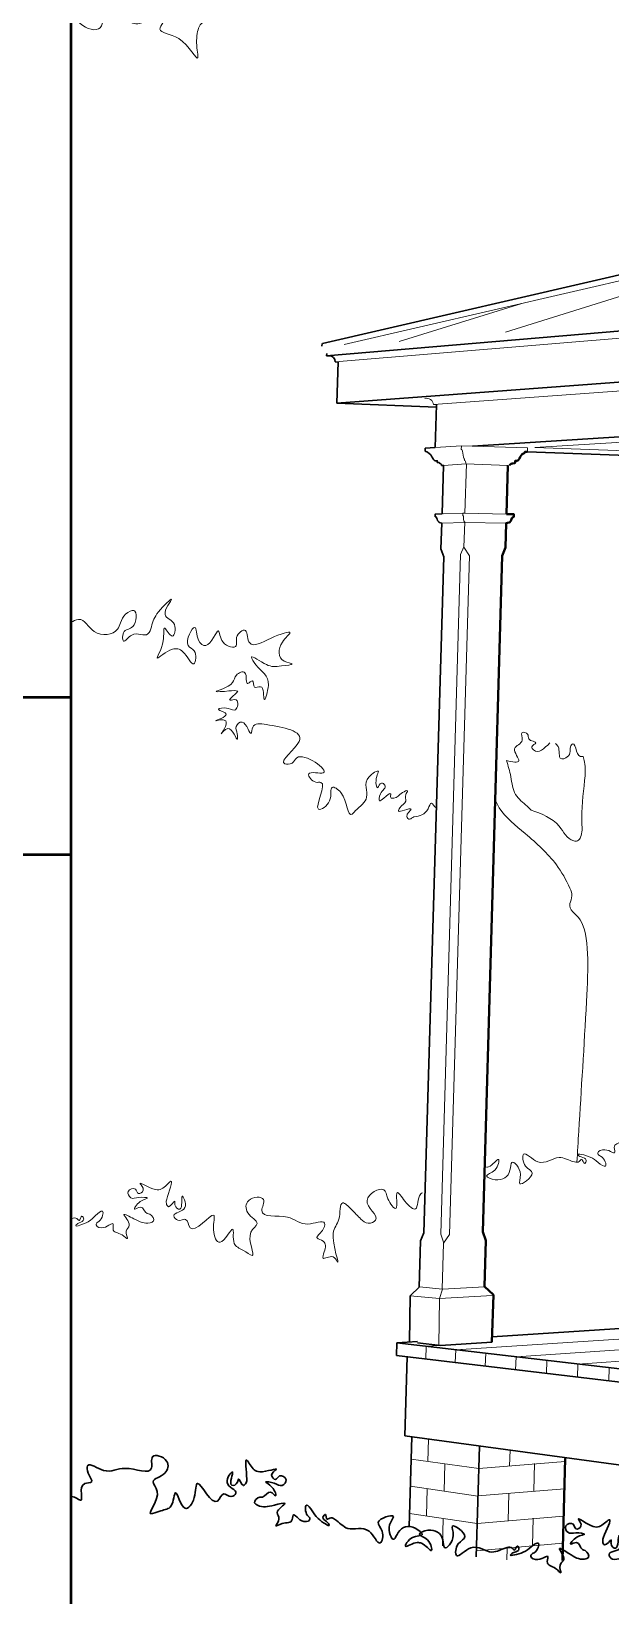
# Model space of a CAD drawing. Header units: inches. Extents: x -54 to 15382, y 469 to 41738.
# Drawn here: x 923.9 to 1100.9, y 11092.2 to 11569.8 of the extents above; entities that cross this region are included whole.
import ezdxf

# ---------------------------------------------------------------- set-up
doc = ezdxf.new("R2010")
doc.units = ezdxf.units.IN
doc.header["$MEASUREMENT"] = 0
for name, color, linetype, lineweight in [('1', 7, 'Continuous', 9), ('2', 7, 'Continuous', 18), ('3', 7, 'Continuous', 30), ('4', 7, 'Continuous', 40), ('5', 7, 'Continuous', 50)]:
    doc.layers.add(name, color=color, linetype=linetype, lineweight=lineweight)

msp = doc.modelspace()

# ---------------------------------------------------------------- linework, layer by layer
at = {"layer": '1'}
for p, q in [((1019.4856013, 11474.1941283), (1328.8398266, 11545.6997609)), ((1016.7430543, 11468.8570606), (1684.3814332, 11524.4246554)), ((1068.7461948, 11477.9269349), (1162.7676162, 11507.3130265)), ((1046.7599197, 11455.8255844), (1684.1069081, 11502.344588)), ((1073.7017759, 11486.7259172), (1036.2367452, 11475.1209661)), ((1207.6119394, 11450.8669762), (1077.6438082, 11442.6748186)), ((1212.129985, 11437.8081279), (1077.6438082, 11442.6748186)), ((1055.9647594, 11412.3637005), (1055.0204165, 11409.9963546)), ((1055.0204165, 11409.9963546), (1048.9615308, 11202.5486212)), ((1048.9615308, 11202.5486212), (1049.873193, 11199.7876704)), ((1042.5133448, 11186.4616622), (1049.5298095, 11185.7152298)), ((1049.5298095, 11185.7152298), (1062.368447, 11186.4616622)), ((1127.1780863, 11172.0936181), (1053.5312539, 11167.2491919)), ((1205.7123953, 11174.0644262), (1071.948257, 11165.098083)), ((1044.3722233, 11164.4036169), (1044.4867958, 11168.305586)), ((1053.4175901, 11163.3237238), (1053.5312539, 11167.2491919)), ((1206.22696, 11170.7805034), (1090.8160951, 11162.8943166)), ((1062.5716923, 11162.2308493), (1062.6844171, 11166.180101)), ((1071.8365023, 11161.1247577), (1071.948257, 11165.098083)), ((1081.2140407, 11160.0052079), (1081.3247934, 11164.0029021)), ((1090.7063775, 11158.8719527), (1090.8160951, 11162.8943166)), ((1100.3156337, 11157.7247389), (1100.4242823, 11161.7720789)), ((1045.0565116, 11133.1641787), (1045.2549974, 11139.9405245)), ((1039.9393798, 11133.8803588), (1060.568554, 11130.9931548)), ((1049.9655359, 11124.0836845), (1050.2084545, 11132.4431266)), ((1039.6942828, 11125.5779562), (1060.3259353, 11122.5764438)), ((1044.5682934, 11116.4963073), (1044.8124936, 11124.833354)), ((1039.4490033, 11117.2693738), (1060.0831342, 11114.1534037)), ((1049.4791523, 11107.3459995), (1049.7224352, 11115.7179778))]:
    msp.add_line(p, q, dxfattribs=at)
for points in [[(1056.6566941, 11437.7231237), (1049.8988641, 11437.2302671)], [(1056.6566941, 11437.7231237), (1069.4837103, 11437.2208075)], [(1055.6619226, 11422.6442322), (1049.6580881, 11422.4559461)], [(1056.3458857, 11422.6296972), (1069.0588875, 11422.3595325)], [(1039.6769016, 11183.6998622), (1048.6340906, 11182.8787866), (1064.7470713, 11183.7942524)]]:
    msp.add_lwpolyline(points, dxfattribs=at)
at = {"layer": '1', "ltscale": 0.1}
for points, knots in [([(936.0000785, 11574.9629194), (936.683327, 11574.682256), (939.240095, 11570.8323312), (945.1283258, 11569.280859), (946.1239472, 11574.4360814), (948.3049307, 11579.8194325), (952.9560074, 11575.8696534), (953.9085626, 11571.2829333), (961.4068793, 11572.9816159), (955.8602887, 11580.0081578), (963.3700192, 11581.180677), (967.3426234, 11575.3756822), (960.8637227, 11569.2789269), (970.4414083, 11569.0617239), (975.8159857, 11558.2294825), (973.9993838, 11566.5042822), (975.2857907, 11573.0184379), (977.7161869, 11572.5777094), (981.5006403, 11574.1292773), (982.002996, 11579.226255), (974.9509693, 11580.5743304), (980.1216649, 11590.3426604), (981.7535076, 11588.2421187), (982.5134565, 11593.5029815), (981.9606905, 11596.409799), (977.2317182, 11598.1571051), (982.101136, 11603.0896984), (985.1384493, 11603.6472959), (987.8515601, 11604.2765207)], [16.3539142873, 16.3539142873, 16.3539142873, 16.3539142873, 17.2922288519, 18.910791124, 19.7090611193, 21.0658592136, 22.1629763831, 23.240558747, 24.3049187407, 25.9234810128, 26.882882146, 28.5657830612, 29.8474422142, 31.5049073951, 33.6501935466, 34.8401841958, 36.0653545554, 38.0170843355, 38.8585347931, 40.1889847853, 41.2057132416, 43.200501066, 45.2339579787, 46.3565929119, 47.5285977809, 49.3411375374, 50.6555251702, 51.36606866, 51.36606866, 51.36606866, 51.36606866]), ([(952.7159711, 11391.8091269), (953.7093078, 11392.4720552), (956.3783109, 11394.459742), (956.0608906, 11387.0788839), (951.6092634, 11387.311052), (951.7277783, 11382.0032537), (955.0243662, 11387.3201148), (959.5603645, 11384.2240706), (960.8950017, 11389.1535064), (961.8664124, 11392.1421511), (969.2221789, 11399.004103), (962.6050033, 11390.8578195), (968.7105013, 11389.9760484), (967.3632793, 11383.0268841), (963.9064107, 11389.6878505), (964.9784681, 11382.5238079), (960.3810532, 11376.1457823), (966.4944122, 11381.8533323), (970.8887074, 11380.9103301), (973.7950667, 11373.9948086), (974.7135305, 11380.9803083), (969.96408, 11382.1100724), (974.5883012, 11390.8639859), (974.1610304, 11383.9277962), (978.3123283, 11380.4612296), (981.3618716, 11389.710512), (981.5112215, 11382.3059369), (987.5084498, 11381.0069461), (985.7948906, 11385.1120046), (989.5817783, 11388.0744176), (989.8570482, 11384.8565163), (991.0236112, 11381.1536869), (996.2840064, 11384.5232274), (1005.011613, 11387.5082247), (999.3552122, 11382.850417), (998.9571699, 11377.4245948), (1005.2367914, 11376.5531482), (998.9986674, 11375.9259189), (996.3239881, 11375.4591707), (989.8610942, 11380.4162518), (993.6326314, 11374.2487612), (997.7771411, 11372.91868), (994.4117872, 11362.7409129), (995.2752955, 11370.9855002), (991.477276, 11368.5709408), (992.039455, 11372.5818841), (989.001739, 11369.0595031), (990.3602384, 11375.332539), (985.904256, 11373.433551), (986.004054, 11369.7311022), (977.6262998, 11367.8770337), (983.5589335, 11368.2908799), (986.4644967, 11368.5777057), (987.0546324, 11368.2912734)], [251.4287701938, 251.4287701938, 251.4287701938, 251.4287701938, 252.008066113, 253.0248951511, 253.7278625172, 254.2582330026, 254.9118850768, 255.9354210116, 256.4406939394, 257.4731046293, 258.6206039306, 259.661083317, 260.5330070238, 261.2656305091, 261.9387646461, 262.741692293, 263.8885288744, 264.9893649272, 265.6703591121, 266.702769802, 267.5141743393, 268.0225888584, 269.2439046918, 270.0784044645, 270.6633086684, 271.8746237944, 272.6436980688, 273.502947463, 274.0301729876, 274.7368178373, 275.1490012838, 275.5742099146, 276.9682411444, 278.1912241002, 278.9405510929, 280.1555510459, 280.6784727053, 281.3626300741, 282.3149687606, 283.3612772088, 283.9060725567, 285.4179792133, 286.3454699979, 287.1690387491, 287.544674978, 287.9689713662, 288.3049506232, 289.0163035825, 289.5717128241, 290.1102201338, 291.2824177102, 292.0813967575, 292.5584678907, 292.5584678907, 292.5584678907, 292.5584678907]), ([(936.0000785, 11389.2742556), (936.7549484, 11389.7152997), (939.9744217, 11391.364732), (942.3662905, 11384.7284001), (950.0089188, 11385.4736347), (951.0992705, 11389.4179187), (952.0378079, 11391.0481324), (952.7159711, 11391.8091269)], [232.6089439788, 232.6089439788, 232.6089439788, 232.6089439788, 233.0605974675, 234.3225378024, 235.7895321548, 236.2341277543, 236.8200988278, 236.8200988278, 236.8200988278, 236.8200988278]), ([(987.0546324, 11368.2912734), (985.8471756, 11366.9974761), (983.0019609, 11364.8892385), (987.5726645, 11366.4471968), (986.6814355, 11361.5504194), (984.1554842, 11363.5657784), (979.1258445, 11362.895179), (986.1718523, 11361.300626), (977.4384627, 11358.4595808), (985.8954923, 11360.8185138), (980.3750938, 11353.0252566), (984.7463616, 11359.3337636), (987.096131, 11351.7328179), (986.8991774, 11355.7471442), (985.8881638, 11357.4648544), (989.2363925, 11360.510358), (991.0955131, 11353.3632221), (991.3799936, 11358.8768768), (998.2725514, 11357.6590704), (1011.8961272, 11355.5580191), (998.0474473, 11345.9800051), (1003.9522972, 11345.8973935), (1005.5119637, 11351.0787895), (1018.7078023, 11341.3483813), (1006.7304862, 11344.5365732), (1010.1289605, 11340.0839801), (1015.0703706, 11341.3533616), (1008.3117831, 11329.4912041), (1016.3700421, 11334.3722152), (1014.6418239, 11340.1658428), (1020.6205378, 11336.7563424), (1020.2908554, 11328.8785107), (1023.8931853, 11332.925749), (1027.9507238, 11335.7099363), (1024.4884394, 11341.3264533), (1030.7532069, 11344.7901563), (1028.8421253, 11341.8147117), (1029.3841907, 11337.1712783), (1030.553235, 11340.8586302), (1032.8426049, 11339.04502), (1030.3261303, 11337.6751699), (1029.8671399, 11334.1028867), (1031.7414839, 11335.8734808), (1034.1375203, 11337.8803434), (1033.3858019, 11335.5912474), (1035.7019196, 11335.5654671), (1036.2211395, 11337.0514595), (1039.3942755, 11338.3792732), (1037.8071324, 11336.4337867), (1038.8214024, 11334.3355835), (1036.7505622, 11333.4335389), (1035.6366438, 11331.2178216), (1037.957534, 11332.1256257), (1041.2227905, 11332.8634615), (1037.6499477, 11330.4604466), (1039.6658068, 11328.7067935), (1040.2392264, 11329.8996444), (1040.8364641, 11329.9241852), (1040.8667863, 11329.923787)], [297.0392320277, 297.0392320277, 297.0392320277, 297.0392320277, 297.8220680232, 298.2028501936, 298.8220510975, 299.2857964898, 299.9010559093, 300.4745670001, 301.256930883, 301.8808287005, 302.7548425191, 303.2860723685, 304.1955519088, 304.5329762445, 304.9935632887, 305.4614866518, 306.3666761703, 306.766165694, 307.6383814145, 309.9708791884, 311.6366870913, 312.0965183599, 312.5458975525, 314.4661103298, 315.3857728671, 316.0698996766, 316.382000867, 318.0739878603, 318.9513441662, 319.8136784755, 320.4473246964, 321.9778550755, 322.2644809832, 323.3899044962, 324.6594445764, 325.3656489544, 325.7074921609, 326.4065237102, 326.7753024869, 327.0220755971, 327.6392398855, 328.0820473389, 328.4017384678, 328.9041367705, 329.123967942, 329.3139180547, 329.9666932936, 330.3020855487, 330.56518888, 330.9664082357, 331.5429520348, 331.7489818593, 332.1262947659, 332.5607272942, 333.116067859, 333.3641606208, 333.6718454725, 333.6881655885, 333.6881655885, 333.6881655885, 333.6881655885]), ([(1197.0524734, 11227.592167), (1196.8647549, 11227.6772628), (1195.24178, 11228.684118), (1195.3147159, 11234.2714631), (1191.4395063, 11230.0619547), (1188.5966388, 11224.2409934), (1189.4947758, 11234.1659922), (1185.9239726, 11228.4960265), (1186.1071402, 11223.736899), (1176.2622021, 11227.9333589), (1184.3770717, 11234.0153206), (1179.3635236, 11235.661821), (1177.0729022, 11233.1666232), (1175.4199778, 11230.9536862), (1171.5597328, 11226.3145341), (1171.5049875, 11233.954296), (1166.8996814, 11236.6045198), (1170.2795754, 11249.1875624), (1167.2603719, 11245.953743), (1163.9947027, 11245.4231609), (1165.7542577, 11241.9220103), (1166.5195158, 11239.1789398), (1162.4280826, 11238.0908734), (1165.7130693, 11236.2750891), (1167.334422, 11232.3141526), (1159.5958635, 11234.8390256), (1156.3693705, 11229.4048227), (1145.3886166, 11230.5414291), (1150.1911433, 11223.6510585), (1143.1243138, 11223.5270459), (1142.4862961, 11228.8051951), (1147.500088, 11231.7464109), (1141.395379, 11234.5068259), (1145.3038426, 11243.6528965), (1140.6227956, 11239.1118959), (1137.2964224, 11237.7508061), (1139.6902072, 11229.5801107), (1133.6694406, 11239.1558716), (1131.71654, 11232.2702964), (1131.1790684, 11229.62518), (1124.7717738, 11234.9653734), (1123.8466849, 11228.9527335), (1122.9207738, 11229.7611627), (1123.4531037, 11228.1300998), (1125.9697781, 11227.4310194), (1124.564409, 11224.6954103), (1123.9772677, 11226.5379055), (1121.6754606, 11223.1299211), (1121.0868289, 11223.7787966), (1118.8809372, 11223.9499897), (1118.7852743, 11222.7691704), (1119.448394, 11220.5650911), (1118.6564117, 11219.4816431), (1116.5887582, 11218.9486536), (1116.1995112, 11219.5635837), (1113.4696609, 11217.7628608), (1113.2220729, 11218.2321008), (1110.3624848, 11219.7044334), (1110.3426303, 11216.8341094), (1106.9266133, 11217.6804445), (1108.2410903, 11220.8196754), (1110.5268997, 11219.9893798), (1114.6784103, 11220.7708383), (1110.7225593, 11221.0642679), (1108.0739831, 11224.6129478), (1111.7568842, 11222.2550731), (1112.0321325, 11225.4099288), (1114.0682079, 11225.6729781), (1115.2090577, 11227.953589), (1111.7643548, 11228.6217682), (1109.8050862, 11227.3699975), (1104.0670944, 11223.612007), (1108.2210184, 11228.417303), (1105.1326755, 11229.7307251), (1106.6882647, 11233.5088683), (1104.1279444, 11230.2097339), (1101.2270252, 11230.2168608), (1102.4933833, 11227.0815179), (1100.6667736, 11227.7845141), (1099.4846632, 11228.6677566), (1096.7253718, 11227.9979151), (1097.0758719, 11226.5586001), (1098.7474563, 11226.2578117), (1100.3116527, 11222.1125346), (1096.5103783, 11224.7232275), (1095.1785744, 11226.1870357), (1089.4849335, 11227.5795892), (1091.9635317, 11225.8621083), (1093.7520285, 11225.7777462), (1092.8064444, 11223.2650849), (1092.0755636, 11226.0755229), (1091.1753615, 11224.321017), (1088.5099623, 11224.7019008), (1084.5839914, 11227.358928), (1079.405979, 11222.2635412), (1073.5441037, 11229.1979043), (1074.0536991, 11222.8892062), (1078.9282231, 11221.2580657), (1071.6848483, 11216.0347894), (1074.379044, 11221.4659527), (1070.222337, 11226.2405286), (1070.4114018, 11220.5247161), (1066.9559757, 11218.2759976), (1061.4836487, 11220.5027705), (1066.2245681, 11221.4496766), (1067.34119, 11227.3256021), (1064.6889095, 11223.2561725), (1063.1498582, 11222.9933184), (1062.9453742, 11222.9888142)], [82.6950497641, 82.6950497641, 82.6950497641, 82.6950497641, 82.813679331, 83.8129649784, 84.6416688618, 85.377858902, 86.3621731315, 87.1542309076, 87.7665449179, 89.0225979458, 90.3685308818, 90.867554958, 91.3921603755, 92.2640840824, 92.9349555773, 93.9848907554, 94.9534720236, 96.7356977307, 97.1197402862, 97.7545103263, 98.1559741497, 98.8369683346, 99.2781307121, 99.863034916, 100.339012629, 101.3889478071, 102.7537242829, 104.4195321858, 105.1170711513, 106.0439387654, 106.8255701849, 107.7216812643, 108.3846443709, 109.8509610896, 110.5067178615, 111.2096852277, 112.1084436128, 113.2639481485, 114.1534064923, 115.078221241, 116.7610565837, 117.3540288129, 117.8511018045, 118.2223099466, 119.1010191543, 119.8337723418, 120.6623866307, 121.0699649216, 121.2975978686, 121.8166808527, 122.0636309264, 122.3231724185, 123.4873062301, 123.8460736677, 124.5964129317, 125.6253715722, 126.0773423741, 126.4407059478, 126.7801430584, 127.2543053997, 127.6792892792, 128.2003840348, 128.737950846, 129.2426529459, 129.8316336343, 130.2068032664, 130.7984215886, 130.9647337865, 131.4533764201, 131.6950733717, 132.7498159425, 133.4185360618, 134.1616961577, 134.5797177521, 135.0631116553, 135.4847788559, 136.1684010698, 136.4976678347, 136.6252808689, 137.1298970473, 137.6247910711, 137.7162188983, 137.9459284715, 138.6042723164, 139.1100260673, 139.7250438752, 140.5328360226, 140.7948449507, 141.1634023052, 141.3919718734, 141.7192336912, 141.9035123684, 142.217077828, 143.2237491464, 144.5857375161, 145.5980706043, 146.351162371, 146.9677055368, 147.9971664758, 148.587246924, 149.5263374961, 150.0332544729, 151.1361604167, 151.7326480065, 152.3674180466, 153.0736224246, 153.8476235545, 153.9682155179, 153.9682155179, 153.9682155179, 153.9682155179]), ([(1043.3765861, 11215.1795556), (1043.1984433, 11215.075899), (1041.6856976, 11213.9099637), (1042.3237137, 11208.3586864), (1038.0423863, 11212.1544005), (1034.6250173, 11217.65777), (1036.5229803, 11207.8746218), (1032.3966941, 11213.1541019), (1032.0972846, 11217.9073322), (1022.7275854, 11212.7360829), (1031.416303, 11207.5065942), (1026.5951258, 11205.3611623), (1024.0637439, 11207.6117321), (1022.1953506, 11209.6460271), (1017.8854298, 11213.8706935), (1018.6041306, 11206.2646152), (1014.2906789, 11203.1619284), (1018.9266583, 11190.985544), (1016.0453207, 11196.675938), (1012.2930855, 11194.094572), (1013.6892806, 11197.7558189), (1014.1730034, 11200.5622522), (1009.9924611, 11201.230668), (1013.0768197, 11203.3695795), (1014.2889904, 11207.4742651), (1006.8456871, 11204.1791919), (1003.0858033, 11209.2589646), (992.2764542, 11207.0169114), (996.3569994, 11214.3579345), (989.3139019, 11213.7661278), (989.2133231, 11208.4505084), (994.4990324, 11206.0318029), (988.7050277, 11202.667747), (993.519032, 11193.9641812), (988.4024566, 11198.0081327), (984.9554155, 11199.0255963), (986.5100134, 11207.3965995), (981.4892518, 11197.2606841), (978.8495386, 11203.9132686), (981.2754603, 11212.0734167), (972.2131773, 11200.5291993), (971.6625929, 11208.1537685), (968.782233, 11205.9968028), (966.2348222, 11209.2901448), (972.6398267, 11209.1523038), (969.087819, 11216.9944432), (970.5698674, 11208.8329928), (967.4759596, 11210.9687601), (968.0420429, 11213.6790136), (965.9779735, 11209.8658992), (965.0231243, 11212.0569346), (965.4597805, 11214.3168073), (967.9267455, 11220.3601215), (964.6517025, 11216.8267821), (962.1262227, 11214.9843769), (955.3894956, 11219.6293754), (959.0293214, 11216.0076988), (956.3334191, 11214.2535272), (956.0231818, 11217.1071052), (952.7103547, 11215.919405), (954.3357818, 11212.9293202), (956.5258272, 11213.9866831), (960.735109, 11213.629381), (956.8292639, 11212.9371149), (954.5534221, 11209.1386114), (957.9787911, 11211.8571), (958.5719063, 11208.7462978), (960.6241494, 11208.6906555), (961.989946, 11206.5372107), (958.6305504, 11205.5238488), (956.5546584, 11206.5709092), (950.4658075, 11209.728905), (955.0847137, 11205.3686688), (952.1451488, 11203.7494412), (954.0751098, 11200.1481256), (951.1940532, 11203.1712102), (948.3087491, 11202.8705389), (949.2513002, 11206.1179433), (947.5052138, 11205.2336985), (946.4185591, 11204.2353579), (943.6056445, 11204.6225125), (943.8086825, 11206.0899093), (945.441244, 11206.5583223), (946.5778962, 11210.8406179), (943.0603475, 11207.8586293), (941.8835227, 11206.2675544), (936.3600443, 11204.3059384), (938.652103, 11206.2654423), (940.4228797, 11206.5303721), (939.2278622, 11208.9344373), (938.7851579, 11206.0644614), (937.7120168, 11207.7188564), (936.7295752, 11207.4749822), (936.1091683, 11207.2331753), (936.0000785, 11207.1882344)], [82.6950497641, 82.6950497641, 82.6950497641, 82.6950497641, 82.813679331, 83.8129649784, 84.6416688618, 85.377858902, 86.3621731315, 87.1542309076, 87.7665449179, 89.0225979458, 90.3685308818, 90.867554958, 91.3921603755, 92.2640840824, 92.9349555773, 93.9848907554, 94.9534720236, 96.7356977307, 97.1197402862, 97.7545103263, 98.1559741497, 98.8369683346, 99.2781307121, 99.863034916, 100.339012629, 101.3889478071, 102.7537242829, 104.4195321858, 105.1170711513, 106.0439387654, 106.8255701849, 107.7216812643, 108.3846443709, 109.8509610896, 110.5067178615, 111.2096852277, 112.1084436128, 113.2639481485, 114.1534064923, 115.078221241, 116.7610565837, 117.3540288129, 117.8511018045, 118.2223099466, 119.1010191543, 119.8337723418, 120.6623866307, 121.0699649216, 121.2975978686, 121.8166808527, 122.0636309264, 122.3231724185, 123.4873062301, 123.8460736677, 124.5964129317, 125.6253715722, 126.0773423741, 126.4407059478, 126.7801430584, 127.2543053997, 127.6792892792, 128.2003840348, 128.737950846, 129.2426529459, 129.8316336343, 130.2068032664, 130.7984215886, 130.9647337865, 131.4533764201, 131.6950733717, 132.7498159425, 133.4185360618, 134.1616961577, 134.5797177521, 135.0631116553, 135.4847788559, 136.1684010698, 136.4976678347, 136.6252808689, 137.1298970473, 137.6247910711, 137.7162188983, 137.9459284715, 138.6042723164, 139.1100260673, 139.7250438752, 140.5328360226, 140.7948449507, 141.1634023052, 141.3919718734, 141.7192336912, 141.9035123684, 142.217077828, 142.2848684211, 142.2848684211, 142.2848684211, 142.2848684211])]:
    msp.add_open_spline(points, degree=3, knots=knots, dxfattribs=at)
at = {"layer": '1', "ltscale": 0.25}
for points, knots in [([(1069.0477985, 11347.1368199), (1070.8577165, 11346.7441589), (1074.5514864, 11345.942797), (1069.7269107, 11351.2749992), (1074.8350936, 11352.4279827), (1072.9117924, 11356.1869135), (1076.0058658, 11355.4904515), (1075.2437272, 11353.1471932), (1079.33405, 11352.810511), (1076.2086706, 11351.5542605), (1078.4639772, 11348.797304), (1080.5422428, 11350.8115112), (1082.2858156, 11352.5013418)], [0, 0, 0, 0, 3.751424088, 7.656091296, 11.182339705, 13.4315756425, 15.144428288, 16.6854267805, 19.1032700542, 20.8363336226, 21.8825507471, 27.3327889787, 27.3327889787, 27.3327889787, 27.3327889787]), ([(1084.0088854, 11352.3786179), (1084.3131806, 11352.0639988), (1085.1532411, 11351.195437), (1085.0567701, 11349.9078828), (1085.2289879, 11348.5884886), (1085.2666987, 11348.255849)], [0, 0, 0, 0, 1.6683506082, 4.6057769162, 5.6144826314, 5.6144826314, 5.6144826314, 5.6144826314]), ([(1085.2666987, 11348.255849), (1085.320979, 11347.5291362), (1086.962363, 11347.3481577), (1088.7744725, 11349.475244), (1088.1922801, 11350.9636554), (1089.6629512, 11353.1488213), (1090.4299231, 11349.7756101), (1091.1560439, 11348.1442287), (1092.4347335, 11348.3854101)], [38.1415077844, 38.1415077844, 38.1415077844, 38.1415077844, 42.1375651754, 44.7547693349, 47.3899573013, 48.9255999339, 52.2923531497, 55.6417074649, 55.6417074649, 55.6417074649, 55.6417074649]), ([(1069.0477985, 11347.1368199), (1069.5454537, 11345.5255891), (1070.5949372, 11342.1277342), (1071.015937, 11336.512705), (1074.6232113, 11334.0149607), (1076.1577324, 11332.4257341), (1076.5426448, 11332.0270996)], [0, 0, 0, 0, 5.1065858428, 10.7690579981, 15.7566688724, 17.4266225512, 17.4266225512, 17.4266225512, 17.4266225512]), ([(1076.5426448, 11332.0270996), (1079.7473304, 11330.8583784), (1084.9831561, 11328.9489179), (1087.6319015, 11322.7617819), (1090.927663, 11322.4386675), (1092.3091469, 11324.6567755), (1091.6571631, 11330.9787068), (1092.6780324, 11338.5143393), (1093.313554, 11345.4629167), (1092.6036175, 11347.823791), (1092.4347335, 11348.3854101)], [0, 0, 0, 0, 9.9050169715, 16.182848822, 17.3521462432, 18.8226166599, 23.0562089377, 36.1755860471, 41.7896157311, 43.5419779155, 43.5419779155, 43.5419779155, 43.5419779155]), ([(1090.5658347, 11224.4734027), (1090.7461282, 11227.5642635), (1091.6063094, 11243.1137507), (1093.4408277, 11270.0031326), (1094.6684451, 11299.0337053), (1087.2275807, 11301.6145371), (1089.3974164, 11305.7778956), (1087.6321244, 11310.079418), (1083.6817562, 11316.9958353), (1075.5028499, 11324.3910533), (1067.9828274, 11330.2803459), (1065.9538194, 11334.3213282), (1065.602752, 11335.1706794)], [98.6776727735, 98.6776727735, 98.6776727735, 98.6776727735, 106.31070217, 135.7437316442, 157.708679013, 168.3633884315, 171.7058919829, 174.9792196455, 185.9734836227, 203.9100889084, 218.820389612, 222.5918041701, 222.5918041701, 222.5918041701, 222.5918041701]), ([(1040.8667863, 11329.923787), (1042.5059956, 11330.2369503), (1044.8497785, 11330.684719), (1046.0166929, 11335.2444481), (1047.002464, 11333.0067833), (1047.645274, 11332.6492519), (1047.6593869, 11332.6418059)], [0, 0, 0, 0, 4.859733537, 6.9485702668, 9.0661945417, 9.113509913, 9.113509913, 9.113509913, 9.113509913])]:
    msp.add_open_spline(points, degree=3, knots=knots, dxfattribs=at)
at = {"layer": '2'}
for p, q in [((1046.7599197, 11455.8255844), (1047.6534068, 11455.7891118)), ((1055.2728462, 11443.1910309), (1047.2665344, 11442.7202299)), ((1075.4269263, 11442.5797234), (1055.2728462, 11443.1910309)), ((1056.7859135, 11437.7180633), (1056.3458857, 11422.6296972)), ((1056.2683122, 11419.9697346), (1056.0429524, 11412.242244)), ((1057.7101993, 11409.652524), (1056.0429524, 11412.242244)), ((1057.7101993, 11409.652524), (1051.683521, 11202.4384716)), ((1051.683521, 11202.4384716), (1049.8458924, 11199.747695)), ((1049.8458924, 11199.747695), (1049.4369463, 11185.7251088)), ((1048.3355176, 11168.5472842), (1048.6340906, 11182.8787866)), ((1048.6340906, 11182.8787866), (1049.5298095, 11185.7152298)), ((1048.6141359, 11168.5745672), (1044.4867958, 11168.305586)), ((1070.0014688, 11131.7611798), (1070.1380515, 11136.5697245)), ((1060.5692212, 11131.0162996), (1086.93843, 11133.0987196)), ((1077.4073872, 11124.1715444), (1077.640487, 11132.5008788)), ((1060.3274227, 11122.6280429), (1086.7094437, 11124.7931634)), ((1069.5264476, 11115.0375329), (1069.7640471, 11123.4024881)), ((1060.0854424, 11114.2334785), (1086.4802869, 11116.4814266)), ((1076.9406654, 11107.4942094), (1077.1741135, 11115.8359902)), ((1059.8432801, 11105.8325994), (1086.2509596, 11108.1635024)), ((1069.1886342, 11103.1444377), (1069.28867, 11106.6663071))]:
    msp.add_line(p, q, dxfattribs=at)
for points in [[(1055.2728462, 11443.1910309), (1055.245949, 11442.1168979), (1055.4026588, 11442.1168979), (1055.6399958, 11441.6163517), (1055.7412432, 11441.0107269), (1055.9576417, 11439.7443953), (1056.1016562, 11439.2069256), (1056.1987828, 11439.109799), (1056.1987828, 11438.7547293), (1056.4483918, 11438.6878468), (1056.5193232, 11438.4231274), (1056.6566941, 11437.9104522), (1056.6815698, 11437.7154777)], [(1075.4269263, 11441.3987655), (1075.4269263, 11442.5797234)], [(1055.6619226, 11422.6442322), (1055.6619226, 11421.9017838), (1055.909321, 11421.9017838), (1055.909321, 11420.7275617), (1056.0230955, 11420.3029496), (1056.1890598, 11420.015491), (1056.3437942, 11419.926155)], [(1055.6619226, 11422.6442322), (1056.3458857, 11422.6296972)], [(1049.3755141, 11419.6398573), (1049.4229051, 11419.6361035), (1056.1879715, 11419.8611963)], [(1068.9811573, 11419.6403541), (1056.1879715, 11419.8611963)]]:
    msp.add_lwpolyline(points, dxfattribs=at)
at = {"layer": '2', "ltscale": 0.1}
msp.add_arc((1044.5932714, 11455.5861532), 2.1798376, 6.306034235, 102.204701748, dxfattribs=at)
at = {"layer": '3'}
for p, q in [((1012.807775, 11474.4375391), (1340.8934759, 11550.2631312)), ((1014.1187339, 11470.7465241), (1684.406883, 11527.4869309)), ((1017.247265, 11456.2653996), (1684.3616374, 11506.1209135)), ((1012.7419516, 11474.4221249), (1012.6980086, 11473.6834766)), ((1014.1383286, 11471.3756006), (1014.1187339, 11470.7465241)), ((1014.1187339, 11470.7465241), (1014.8671369, 11470.7122676)), ((1016.7430543, 11468.8570606), (1017.6361763, 11468.8167565)), ((1017.2472641, 11456.2653996), (1017.6374043, 11468.8563881)), ((1047.6310417, 11455.0335983), (1017.2472641, 11456.2653996)), ((1047.2665344, 11442.7202299), (1047.6534068, 11455.7891118)), ((1193.3909269, 11451.718519), (1058.6997511, 11443.0870871)), ((1047.2665344, 11442.7202299), (1044.1910406, 11442.5393794)), ((1044.1910406, 11442.5393794), (1044.1910406, 11441.6001501)), ((1212.0998002, 11436.4426963), (1075.4269263, 11441.3987655)), ((1049.7899351, 11437.2302671), (1049.354099, 11422.4464127)), ((1049.2716029, 11419.6480879), (1049.0400462, 11411.7935286)), ((1049.9164156, 11409.3137732), (1049.0400462, 11411.7935286)), ((1049.9164156, 11409.3137732), (1043.8410979, 11202.9333398)), ((1042.8095455, 11200.4507532), (1043.8410979, 11202.9333398)), ((1042.8095455, 11200.4507532), (1042.3937052, 11186.345171)), ((1039.6769016, 11183.6998622), (1042.5133448, 11186.4616622)), ((1039.4529719, 11169.6669329), (1039.6769016, 11183.6998622)), ((1128.5143886, 11175.3525743), (1064.6544675, 11171.2289341)), ((1035.4336658, 11165.4707584), (1035.5491178, 11169.3495082)), ((1041.9047627, 11169.7599126), (1035.5491178, 11169.3495082)), ((1683.8572043, 11093.6270231), (1035.5491178, 11169.3495082)), ((1048.9356878, 11168.537169), (1041.8928636, 11169.3562878)), ((1048.9356878, 11168.537169), (1064.6019928, 11169.558489)), ((1683.8000956, 11088.0646754), (1035.4336658, 11165.4707584)), ((1038.0130075, 11140.9215657), (1038.7284283, 11165.0774088)), ((1199.3781079, 11119.0621317), (1038.0130075, 11140.9215657)), ((1039.3309766, 11113.2713446), (1040.1387438, 11140.6336013)), ((1059.7905976, 11104.0049872), (1060.7659007, 11137.8393294))]:
    msp.add_line(p, q, dxfattribs=at)
for points in [[(1044.1910406, 11441.6001501), (1044.9158993, 11441.284274), (1045.4481714, 11440.9052842), (1045.9172576, 11440.436198), (1046.2712548, 11439.9130603), (1046.5097196, 11439.5000272), (1046.6879226, 11439.1913706), (1046.9437269, 11438.8951266), (1047.2299089, 11438.679118), (1047.5943046, 11438.6462896), (1047.886009, 11438.6462896), (1047.886009, 11438.1781196), (1048.477989, 11438.1781196), (1048.477989, 11438.0356575), (1048.6052383, 11437.9084081), (1048.8323363, 11437.8475574), (1048.9980175, 11437.7519013), (1049.1106476, 11437.6392712), (1049.2020923, 11437.4808843), (1049.2020923, 11437.3015403), (1049.2211899, 11437.2302671), (1049.8988641, 11437.2302671)], [(1049.354099, 11422.4464127), (1047.2682178, 11422.3809975), (1047.2682178, 11421.5474628), (1047.5327048, 11421.5474628), (1047.7116934, 11421.2374454), (1047.9155576, 11420.8843424), (1047.955884, 11420.4773324), (1048.0723454, 11420.2756154), (1048.3646473, 11419.9833135), (1048.5031423, 11419.8448185), (1048.9048312, 11419.6771391), (1049.2716029, 11419.6480879)]]:
    msp.add_lwpolyline(points, dxfattribs=at)
at = {"layer": '3', "ltscale": 0.1}
msp.add_arc((1014.8213874, 11468.7899744), 1.9228375, 1.999408513, 88.636648947, dxfattribs=at)
for points, knots in [([(936.0000784, 11122.3521108), (936.088291, 11122.3829267), (937.2517006, 11122.662765), (939.600215, 11120.07473), (939.0804561, 11123.9585349), (939.252926, 11126.8011235), (943.4753716, 11126.4934448), (940.9634388, 11129.2824237), (940.7244527, 11133.5556764), (947.2142394, 11128.6421298), (952.0384331, 11132.7247727), (962.0460187, 11128.064616), (959.7568934, 11136.1455425), (966.4767945, 11133.9550204), (965.3562075, 11128.7578856), (959.6568073, 11127.6152148), (964.5253989, 11123.0125874), (957.844479, 11115.6442766), (963.7518004, 11118.4076879), (967.3402874, 11118.6079017), (967.7459505, 11127.1123657), (970.30959, 11116.0954432), (974.4039722, 11121.9657925), (973.9131786, 11130.4647474), (980.0879032, 11117.1505931), (982.37159, 11124.4459322), (984.6808176, 11121.686142), (987.9153235, 11124.3078542), (981.6492693, 11125.6418885), (986.9043332, 11132.4609948), (983.5909164, 11124.8565876), (987.0920194, 11126.2262759), (987.1622746, 11128.9941249), (988.2973119, 11124.809401), (989.7289823, 11126.7232173), (989.8219787, 11129.0230097), (988.8059975, 11135.4709043), (991.1838958, 11131.280917), (993.2197987, 11128.9086598), (1000.8419083, 11131.8857301), (996.468812, 11129.1948377), (998.6908252, 11126.8693991), (999.6469211, 11129.5758793), (1002.599283, 11127.6604123), (1000.331726, 11125.122538), (998.4423723, 11126.6537655), (994.2632683, 11127.2708617), (997.9064251, 11125.7017005), (999.2509451, 11121.4826544), (996.5399371, 11124.913947), (995.2495327, 11122.0219352), (993.2391802, 11122.4382055), (991.4161217, 11120.6551795), (994.4537753, 11118.8987337), (996.7144074, 11119.4420618), (1003.3650297, 11121.1202353), (997.8696247, 11117.9348815), (1000.3597454, 11115.6849395), (997.6556522, 11112.6219175), (1001.1529694, 11114.9040876), (1003.8925236, 11113.9500305), (1003.7194654, 11117.3270245), (1005.2163649, 11116.0660732), (1006.0452376, 11114.8452242), (1008.8719988, 11114.5772718), (1009.0107352, 11116.0521379), (1007.5290175, 11116.8823068), (1007.4042523, 11121.3111291), (1010.144584, 11117.6022227), (1010.9253546, 11115.7837526), (1015.8521015, 11112.6082343), (1014.0702465, 11115.0409657), (1012.4073499, 11115.7047523), (1014.121626, 11117.7708728), (1013.8946641, 11114.8758362), (1015.3184638, 11116.2401856), (1017.7133565, 11115.0097733), (1020.5564175, 11111.216352), (1027.1144988, 11114.3414678), (1030.3905298, 11105.8730208), (1031.9690334, 11112.0022691), (1027.8944095, 11115.1358045), (1036.4463871, 11117.707336), (1032.126301, 11113.4537397), (1034.4959442, 11107.5835114), (1036.1837938, 11113.0477059), (1040.1841215, 11114.0447425), (1044.6292659, 11110.1530114), (1039.839038, 11110.806207), (1036.8647973, 11105.6170609), (1040.7005798, 11108.5972659), (1042.2410927, 11108.3431186), (1042.4358372, 11108.2805998)], [97.0661432603, 97.0661432603, 97.0661432603, 97.0661432603, 97.1197402862, 97.7545103263, 98.1559741497, 98.8369683346, 99.2781307121, 99.863034916, 100.339012629, 101.3889478071, 102.7537242829, 104.4195321858, 105.1170711513, 106.0439387654, 106.8255701849, 107.7216812643, 108.3846443709, 109.8509610896, 110.5067178615, 111.2096852277, 112.1084436128, 113.2639481485, 114.1534064923, 115.078221241, 116.7610565837, 117.3540288129, 117.8511018045, 118.2223099466, 119.1010191543, 119.8337723418, 120.6623866307, 121.0699649216, 121.2975978686, 121.8166808527, 122.0636309264, 122.3231724185, 123.4873062301, 123.8460736677, 124.5964129317, 125.6253715722, 126.0773423741, 126.4407059478, 126.7801430584, 127.2543053997, 127.6792892792, 128.2003840348, 128.737950846, 129.2426529459, 129.8316336343, 130.2068032664, 130.7984215886, 130.9647337865, 131.4533764201, 131.6950733717, 132.7498159425, 133.4185360618, 134.1616961577, 134.5797177521, 135.0631116553, 135.4847788559, 136.1684010698, 136.4976678347, 136.6252808689, 137.1298970473, 137.6247910711, 137.7162188983, 137.9459284715, 138.6042723164, 139.1100260673, 139.7250438752, 140.5328360226, 140.7948449507, 141.1634023052, 141.3919718734, 141.7192336912, 141.9035123684, 142.217077828, 143.2237491464, 144.5857375161, 145.5980706043, 146.351162371, 146.9677055368, 147.9971664758, 148.587246924, 149.5263374961, 150.0332544729, 151.1361604167, 151.7326480065, 152.3674180466, 153.0736224246, 153.8476235545, 153.9682155179, 153.9682155179, 153.9682155179, 153.9682155179]), ([(1176.5720119, 11104.621151), (1176.3848969, 11104.5347362), (1174.769048, 11103.5164842), (1174.8813035, 11097.9297908), (1170.9765651, 11102.1119227), (1168.0928025, 11107.912733), (1169.0607653, 11097.9943007), (1165.4501477, 11103.6389962), (1165.599818, 11108.3992948), (1155.7846566, 11104.1336543), (1163.9421275, 11098.1089523), (1158.9402911, 11096.4272094), (1156.6321661, 11098.9062249), (1154.9637089, 11101.1074746), (1151.0709111, 11105.7193449), (1151.0699327, 11098.079387), (1146.4833918, 11095.3968186), (1149.9517563, 11082.8378739), (1147.6192591, 11088.7743836), (1143.640547, 11086.5579518), (1145.3754188, 11090.0713988), (1146.1213533, 11092.8197869), (1142.0223641, 11093.8790325), (1145.2944906, 11095.7178903), (1146.8879278, 11099.6901391), (1139.1673299, 11097.1108678), (1135.9026732, 11102.5222294), (1124.9301902, 11101.3083732), (1129.6841064, 11108.2323714), (1122.6165791, 11108.3066475), (1122.0157227, 11103.0241389), (1127.0500895, 11100.1182809), (1120.9649583, 11097.3149718), (1124.9376913, 11088.1966339), (1120.2248026, 11092.7045788), (1116.8889329, 11094.0422252), (1119.2251565, 11102.2295648), (1113.2719292, 11092.6116693), (1111.2706192, 11099.4833303), (1114.4544299, 11107.3786746), (1104.3449919, 11096.7394457), (1104.5150809, 11104.381976), (1101.4443452, 11102.5059279), (1099.2184905, 11106.0245887), (1105.5820301, 11105.284017), (1102.7845368, 11113.4258803), (1103.4911964, 11105.1611135), (1100.6122326, 11107.5788263), (1101.4311014, 11110.223704), (1099.0170193, 11106.6219778), (1098.2728088, 11108.8932161), (1098.9204006, 11111.1019076), (1101.9456689, 11116.8859646), (1098.3523524, 11113.6768416), (1095.6645501, 11112.080526), (1089.3953317, 11117.3394616), (1092.6778151, 11113.3910219), (1089.8286595, 11111.8986011), (1089.7886053, 11114.7687144), (1086.3786291, 11113.8983598), (1087.7151662, 11110.7684573), (1089.9950756, 11111.6148189), (1094.1519831, 11110.8625964), (1090.1982951, 11110.5413344), (1087.5747586, 11106.9741029), (1091.2409747, 11109.3578378), (1091.5384187, 11106.2049974), (1093.5762949, 11105.9562836), (1094.7331665, 11103.683758), (1091.2932513, 11102.991353), (1089.3252218, 11104.2293041), (1083.5609249, 11107.94682), (1087.7485637, 11103.1708766), (1084.6695406, 11101.8357525), (1086.2516803, 11098.0686505), (1083.6682054, 11101.3496847), (1080.7674083, 11101.3221425), (1082.0116697, 11104.4663199), (1080.1900527, 11103.7504862), (1079.0141874, 11102.8589463), (1076.2502503, 11103.5093525), (1076.5906124, 11104.9510985), (1078.2600386, 11105.2636434), (1079.7950235, 11109.4198261), (1076.0122162, 11106.782446), (1074.690747, 11105.3093014), (1069.0070473, 11103.8767129), (1071.4734972, 11105.6115946), (1073.261356, 11105.7085413), (1072.2981122, 11108.2144857), (1071.5870282, 11105.3989737), (1070.6745009, 11107.1471009), (1068.0118482, 11106.7474686), (1064.1046736, 11104.0628778), (1058.8909303, 11109.1216978), (1053.0780013, 11102.1462529), (1053.5431861, 11108.4583811), (1058.4061101, 11110.1237861), (1051.1261554, 11115.2959572), (1053.8585067, 11109.883889), (1049.735504, 11105.0801781), (1049.8843387, 11110.7971797), (1046.4131726, 11113.0215246), (1040.9566522, 11110.7562949), (1045.7041182, 11109.8427769), (1046.8620647, 11103.9748552), (1044.1812109, 11108.0255184), (1042.6403479, 11108.2775348), (1042.4358372, 11108.2805998)], [82.6950497641, 82.6950497641, 82.6950497641, 82.6950497641, 82.813679331, 83.8129649784, 84.6416688618, 85.377858902, 86.3621731315, 87.1542309076, 87.7665449179, 89.0225979458, 90.3685308818, 90.867554958, 91.3921603755, 92.2640840824, 92.9349555773, 93.9848907554, 94.9534720236, 96.7356977307, 97.1197402862, 97.7545103263, 98.1559741497, 98.8369683346, 99.2781307121, 99.863034916, 100.339012629, 101.3889478071, 102.7537242829, 104.4195321858, 105.1170711513, 106.0439387654, 106.8255701849, 107.7216812643, 108.3846443709, 109.8509610896, 110.5067178615, 111.2096852277, 112.1084436128, 113.2639481485, 114.1534064923, 115.078221241, 116.7610565837, 117.3540288129, 117.8511018045, 118.2223099466, 119.1010191543, 119.8337723418, 120.6623866307, 121.0699649216, 121.2975978686, 121.8166808527, 122.0636309264, 122.3231724185, 123.4873062301, 123.8460736677, 124.5964129317, 125.6253715722, 126.0773423741, 126.4407059478, 126.7801430584, 127.2543053997, 127.6792892792, 128.2003840348, 128.737950846, 129.2426529459, 129.8316336343, 130.2068032664, 130.7984215886, 130.9647337865, 131.4533764201, 131.6950733717, 132.7498159425, 133.4185360618, 134.1616961577, 134.5797177521, 135.0631116553, 135.4847788559, 136.1684010698, 136.4976678347, 136.6252808689, 137.1298970473, 137.6247910711, 137.7162188983, 137.9459284715, 138.6042723164, 139.1100260673, 139.7250438752, 140.5328360226, 140.7948449507, 141.1634023052, 141.3919718734, 141.7192336912, 141.9035123684, 142.217077828, 143.2237491464, 144.5857375161, 145.5980706043, 146.351162371, 146.9677055368, 147.9971664758, 148.587246924, 149.5263374961, 150.0332544729, 151.1361604167, 151.7326480065, 152.3674180466, 153.0736224246, 153.8476235545, 153.9682155179, 153.9682155179, 153.9682155179, 153.9682155179])]:
    msp.add_open_spline(points, degree=3, knots=knots, dxfattribs=at)
at = {"layer": '4'}
for p, q in [((1069.4837103, 11437.2208075), (1069.0588875, 11422.3595325)), ((1068.9811573, 11419.6403541), (1068.7692102, 11412.2259589)), ((1067.7350535, 11409.6499164), (1068.7692102, 11412.2259589)), ((1067.7350535, 11409.6499164), (1061.8271444, 11203.2923382)), ((1061.8271444, 11203.2923382), (1062.7201911, 11200.617439)), ((1062.7201911, 11200.617439), (1062.3168867, 11186.5089258)), ((1062.3168867, 11186.5089258), (1065.0556037, 11183.9984352)), ((1065.0556037, 11183.9984352), (1064.6019928, 11169.558489)), ((1086.1062072, 11102.9131913), (1086.9648291, 11134.0562402))]:
    msp.add_line(p, q, dxfattribs=at)
at = {"layer": '4', "flags": 128}
for points in [[(1070.0375339, 11437.2675357), (1070.0812342, 11437.4306274), (1070.1841408, 11437.56733), (1070.4346531, 11437.7119633), (1070.735198, 11437.8280914), (1071.0033556, 11437.8693701), (1071.5676218, 11437.9651465), (1071.6657437, 11438.0217972), (1071.6657437, 11438.5960681), (1072.0015589, 11438.5960681), (1072.2446465, 11438.6180109), (1072.4060994, 11438.6834734), (1072.6682086, 11438.9821643), (1073.0329858, 11439.4059719), (1073.2504743, 11439.9148128), (1073.4789135, 11440.3104811), (1073.8415239, 11440.6730915), (1074.2061148, 11440.9222812), (1074.5938649, 11441.097244), (1074.6746573, 11441.3987655), (1075.3240351, 11441.3987655)], [(1069.0588875, 11422.3595325), (1071.3161559, 11422.3115632), (1071.3161559, 11421.5822203), (1070.9106127, 11421.3480799), (1070.7004349, 11421.137902), (1070.541511, 11420.8626377), (1070.4707062, 11420.4911667), (1070.3870638, 11420.277297), (1070.1045132, 11419.9501773), (1069.8259586, 11419.7893537), (1069.3620091, 11419.6650388), (1068.9811573, 11419.6403541)]]:
    msp.add_lwpolyline(points, dxfattribs=at)
at = {"layer": '5', "ltscale": 0.1}
for p, q in [((936.0000785, 12254.5008975), (936.0000785, 10430.5008975)), ((144.0000785, 11366.5008975), (936.0000785, 11366.5008975)), ((144.0000785, 11318.5008975), (936.0000785, 11318.5008975))]:
    msp.add_line(p, q, dxfattribs=at)

doc.saveas('drawing.dxf')
